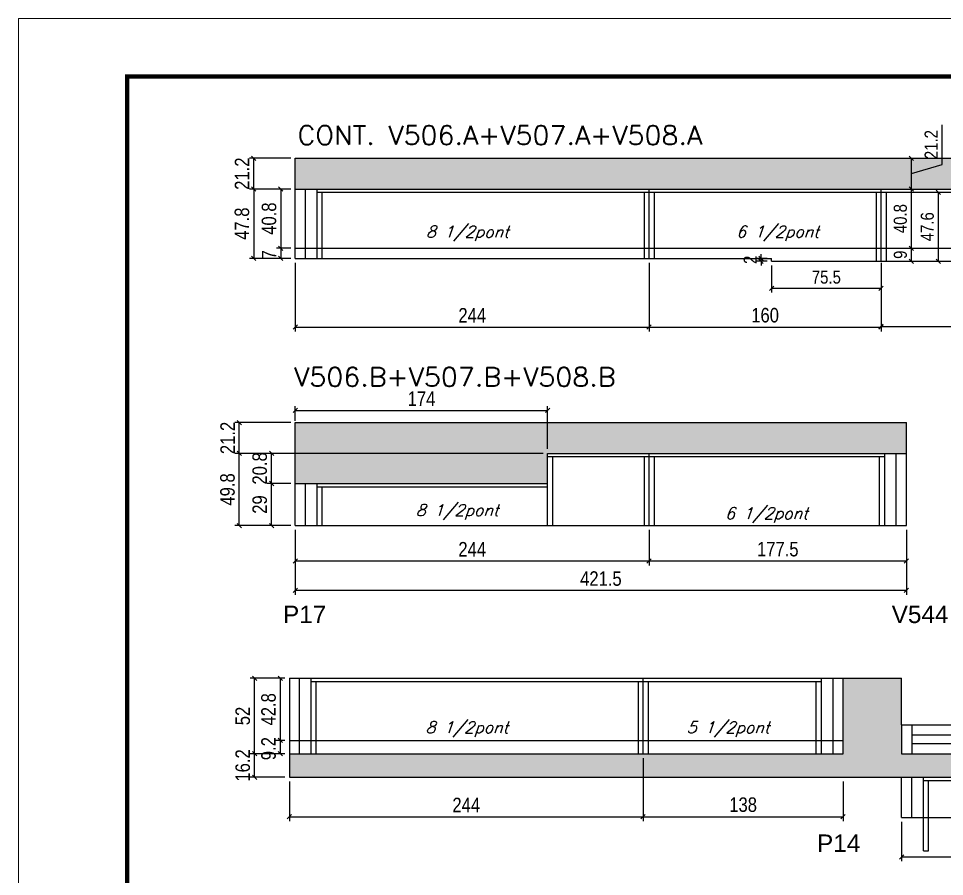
# Model space of a CAD drawing. Extents: x -21493 to -15213, y -12134 to 11887.
# Drawn here: x -18310 to -17671, y 7850 to 8442 of the extents above; entities that cross this region are included whole.
import ezdxf

# ---------------------------------------------------------------- set-up
doc = ezdxf.new("R2010")
doc.units = 0
doc.linetypes.add('DASHED', pattern=[0.75, 0.5, -0.25])
for name, color, linetype in [('5', 5, 'Continuous'), ('COTA', 241, 'Continuous'), ('Painéis', 200, 'Continuous'), ('SARR_2.2x7', 40, 'Continuous'), ('SARR_3.5x7', 81, 'Continuous'), ('texto', 7, 'Continuous')]:
    doc.layers.add(name, color=color, linetype=linetype)
for name, color, linetype, lineweight in [('Folhas', 255, 'Continuous', 9), ('SARRAFO DE PRESSAO', 251, 'DASHED', 9), ('Texto Seção', 7, 'Continuous', 15)]:
    doc.layers.add(name, color=color, linetype=linetype, lineweight=lineweight)
doc.styles.add('COTA TECNICA', font='techl___.ttf', dxfattribs={"height": 10})
doc.styles.add('COTA TECNICA-50', font='techl___.ttf', dxfattribs={"height": 9})
doc.styles.add('REGUA-120', font='ROMANS.shx', dxfattribs={"height": 15})
doc.styles.add('Romans', font='romans.shx')
doc.styles.get("Standard").update_dxf_attribs({"font": 'arial.ttf'})
doc.dimstyles.new('COTA PAINEL-50', dxfattribs={"dimtxt": 9, "dimasz": 3, "dimexe": 3, "dimexo": 3, "dimgap": 3, "dimtad": 1, "dimdec": 1, "dimzin": 12, "dimdsep": 46, "dimtxsty": 'COTA TECNICA-50', "dimblk1": 'OBLIQUE', "dimblk2": 'OBLIQUE', "dimsah": 1, "dimcen": 0.9, "dimclrd": 4, "dimclre": 4, "dimclrt": 240, "dimadec": 1, "dimazin": 3, "dimtfac": 1, "dimtdec": 1, "dimtmove": 0, "dimatfit": 3, "dimfxl": 1, "dimtolj": 1, "dimtzin": 12, "dimarcsym": 0})
doc.dimstyles.new('PAINEL', dxfattribs={"dimtxt": 10, "dimasz": 3, "dimexe": 3, "dimexo": 3, "dimgap": 3, "dimtad": 1, "dimdec": 1, "dimzin": 12, "dimdsep": 46, "dimtxsty": 'COTA TECNICA', "dimblk1": 'OBLIQUE', "dimblk2": 'OBLIQUE', "dimsah": 1, "dimcen": 0.9, "dimclrd": 4, "dimclre": 4, "dimclrt": 240, "dimadec": 1, "dimazin": 3, "dimtfac": 1, "dimtdec": 1, "dimtmove": 0, "dimatfit": 3, "dimfxl": 1, "dimtolj": 1, "dimtzin": 12, "dimarcsym": 0})
pattern_1 = [(50, (-157018.6976, -20104.0678), (5.46554007, -0.47817257), [0.5715, -6.2865]), (355, (-157018.6976, -20104.068), (-1.05730264, 5.73170536), [0.4572, -5.02921753]), (100.4514447, (-157018.242, -20104.1076), (4.40823741, 5.25353256), [0.48570026, -5.34270734]), (46.1842, (-157018.6976, -20102.544), (8.13237123, -1.26126984), [0.85725, -9.42975]), (96.6355576, (-157018.02, -20102.649), (7.122124, 7.42278374), [0.7285507, -8.01406824]), (351.184151, (-157018.698, -20102.544), (7.122124, 7.42278374), [0.685799, -7.54379196]), (21, (-157017.9356, -20102.9248), (4.54843174, -3.06795595), [0.5715, -6.2865]), (326, (-157017.9356, -20102.925), (1.85406085, 5.52563898), [0.4572, -5.0292]), (71.451445, (-157017.5566, -20103.1804), (6.40249258, 2.45768307), [0.48570026, -5.34269813]), (37.5, (-157018.6976, -20104.0678), (0.092658098, 2.536651166), [0, -4.96824, 0, -5.1054, 0, -5.04825]), (7.5, (-157018.6976, -20104.0678), (2.004589875, 3.005417245), [0, -2.91084, 0, -4.85394, 0, -1.92405]), (327.5, (-157020.3969, -20104.0678), (4.067717855, -0.17186232), [0, -1.905, 0, -5.9436, 0, -7.8867]), (317.5, (-157021.159, -20104.0678), (4.44387544, 0.76279473), [0, -2.4765, 0, -3.94716, 0, -5.6007])]

# ---------------------------------------------------------------- blocks, each defined once
blk = doc.blocks.new('_Oblique')
at = {"color": 0, "linetype": 'ByBlock', "lineweight": -2}
blk.add_line((-0.5, -0.5), (0.5, 0.5), dxfattribs=at)
blk = doc.blocks.new('*D1543')
at = {"layer": 'COTA', "color": 4, "lineweight": -2, "ltscale": 25, "transparency": 16777216}
for p, q in [((-18119, 8273.15), (-18119, 8225.81)), ((-17875, 8273.15), (-17875, 8225.81)), ((-18119, 8228.81), (-17875, 8228.81))]:
    blk.add_line(p, q, dxfattribs=at)
at = {"layer": 'Defpoints', "color": 0, "ltscale": 25, "transparency": 16777216}
for p in [(-18119, 8276.15), (-17875, 8276.15), (-17875, 8228.81)]:
    blk.add_point(p, dxfattribs=at)
at = {"layer": 'COTA', "color": 4, "lineweight": -2, "ltscale": 25, "transparency": 16777216, "xscale": 3, "yscale": 3, "zscale": 3, "rotation": 180}
blk.add_blockref('_Oblique', (-18119, 8228.81), dxfattribs=at)
at = {"layer": 'COTA', "color": 4, "lineweight": -2, "ltscale": 25, "transparency": 16777216, "xscale": 3, "yscale": 3, "zscale": 3}
blk.add_blockref('_Oblique', (-17875, 8228.81), dxfattribs=at)
at = {"layer": 'COTA', "color": 240, "ltscale": 25, "transparency": 16777216, "insert": (-17997, 8236.88), "char_height": 10, "attachment_point": 5, "style": 'COTA TECNICA'}
blk.add_mtext('\\A1;244', dxfattribs=at)
blk = doc.blocks.new('*D1547')
at = {"layer": 'COTA', "color": 4, "lineweight": -2, "ltscale": 25, "transparency": 16777216}
for p, q in [((-17875, 8273.15), (-17875, 8225.81)), ((-17715, 8273.15), (-17715, 8225.81)), ((-17875, 8228.81), (-17715, 8228.81))]:
    blk.add_line(p, q, dxfattribs=at)
at = {"layer": 'Defpoints', "color": 0, "ltscale": 25, "transparency": 16777216}
for p in [(-17875, 8276.15), (-17715, 8276.15), (-17715, 8228.81)]:
    blk.add_point(p, dxfattribs=at)
at = {"layer": 'COTA', "color": 4, "lineweight": -2, "ltscale": 25, "transparency": 16777216, "xscale": 3, "yscale": 3, "zscale": 3, "rotation": 180}
blk.add_blockref('_Oblique', (-17875, 8228.81), dxfattribs=at)
at = {"layer": 'COTA', "color": 4, "lineweight": -2, "ltscale": 25, "transparency": 16777216, "xscale": 3, "yscale": 3, "zscale": 3}
blk.add_blockref('_Oblique', (-17715, 8228.81), dxfattribs=at)
at = {"layer": 'COTA', "color": 240, "ltscale": 25, "transparency": 16777216, "insert": (-17795, 8236.91), "char_height": 10, "attachment_point": 5, "style": 'COTA TECNICA'}
blk.add_mtext('\\A1;160', dxfattribs=at)
blk = doc.blocks.new('*D1548')
at = {"layer": 'COTA', "color": 4, "lineweight": -2, "ltscale": 25, "transparency": 16777216}
for p, q in [((-17715, 8271.15), (-17715, 8226.24)), ((-17593, 8271.15), (-17593, 8226.24)), ((-17715, 8229.24), (-17593, 8229.24))]:
    blk.add_line(p, q, dxfattribs=at)
at = {"layer": 'Defpoints', "color": 0, "ltscale": 25, "transparency": 16777216}
for p in [(-17715, 8274.15), (-17593, 8274.15), (-17593, 8229.24)]:
    blk.add_point(p, dxfattribs=at)
at = {"layer": 'COTA', "color": 4, "lineweight": -2, "ltscale": 25, "transparency": 16777216, "xscale": 3, "yscale": 3, "zscale": 3, "rotation": 180}
blk.add_blockref('_Oblique', (-17715, 8229.24), dxfattribs=at)
at = {"layer": 'COTA', "color": 4, "lineweight": -2, "ltscale": 25, "transparency": 16777216, "xscale": 3, "yscale": 3, "zscale": 3}
blk.add_blockref('_Oblique', (-17593, 8229.24), dxfattribs=at)
at = {"layer": 'COTA', "color": 240, "ltscale": 25, "transparency": 16777216, "insert": (-17654, 8237.29), "char_height": 10, "attachment_point": 5, "style": 'COTA TECNICA'}
blk.add_mtext('\\A1;122', dxfattribs=at)
blk = doc.blocks.new('*D1595')
at = {"layer": 'COTA', "color": 4, "lineweight": -2, "ltscale": 25, "transparency": 16777216}
for p, q in [((-18122, 8323.95), (-18150.69, 8323.95)), ((-18147.69, 8323.95), (-18147.69, 8276.15)), ((-18122, 8276.15), (-18150.69, 8276.15))]:
    blk.add_line(p, q, dxfattribs=at)
at = {"layer": 'Defpoints', "color": 0, "ltscale": 25, "transparency": 16777216}
for p in [(-18119, 8323.95), (-18147.69, 8276.15), (-18119, 8276.15)]:
    blk.add_point(p, dxfattribs=at)
at = {"layer": 'COTA', "color": 4, "lineweight": -2, "ltscale": 25, "transparency": 16777216, "xscale": 3, "yscale": 3, "zscale": 3}
for p, rotation in [((-18147.69, 8323.95), 90), ((-18147.69, 8276.15), 270)]:
    blk.add_blockref('_Oblique', p, dxfattribs=dict(at, rotation=rotation))
at = {"layer": 'COTA', "color": 240, "ltscale": 25, "transparency": 16777216, "insert": (-18155.78, 8300.05), "char_height": 10, "attachment_point": 5, "rotation": 90, "style": 'COTA TECNICA'}
blk.add_mtext('\\A1;47.8', dxfattribs=at)
blk = doc.blocks.new('*D1596')
at = {"layer": 'COTA', "color": 4, "lineweight": -2, "ltscale": 25, "transparency": 16777216}
for p, q in [((-18122, 8345.15), (-18150.69, 8345.15)), ((-18147.69, 8323.95), (-18147.69, 8345.15)), ((-18122, 8323.95), (-18150.69, 8323.95))]:
    blk.add_line(p, q, dxfattribs=at)
at = {"layer": 'Defpoints', "color": 0, "ltscale": 25, "transparency": 16777216}
for p in [(-18147.69, 8345.15), (-18119, 8345.15), (-18119, 8323.95)]:
    blk.add_point(p, dxfattribs=at)
at = {"layer": 'COTA', "color": 4, "lineweight": -2, "ltscale": 25, "transparency": 16777216, "xscale": 3, "yscale": 3, "zscale": 3}
for p, rotation in [((-18147.69, 8345.15), 90), ((-18147.69, 8323.95), 270)]:
    blk.add_blockref('_Oblique', p, dxfattribs=dict(at, rotation=rotation))
at = {"layer": 'COTA', "color": 240, "ltscale": 25, "transparency": 16777216, "insert": (-18155.75, 8334.55), "char_height": 10, "attachment_point": 5, "rotation": 90, "style": 'COTA TECNICA'}
blk.add_mtext('\\A1;21.2', dxfattribs=at)
blk = doc.blocks.new('*D1597')
at = {"layer": 'COTA', "color": 4, "lineweight": -2, "ltscale": 25, "transparency": 16777216}
for p, q in [((-18122, 8323.95), (-18132, 8323.95)), ((-18129, 8323.95), (-18129, 8283.15)), ((-18122, 8283.15), (-18132, 8283.15))]:
    blk.add_line(p, q, dxfattribs=at)
at = {"layer": 'Defpoints', "color": 0, "ltscale": 25, "transparency": 16777216}
for p in [(-18119, 8323.95), (-18129, 8283.15), (-18119, 8283.15)]:
    blk.add_point(p, dxfattribs=at)
at = {"layer": 'COTA', "color": 4, "lineweight": -2, "ltscale": 25, "transparency": 16777216, "xscale": 3, "yscale": 3, "zscale": 3}
for p, rotation in [((-18129, 8323.95), 90), ((-18129, 8283.15), 270)]:
    blk.add_blockref('_Oblique', p, dxfattribs=dict(at, rotation=rotation))
at = {"layer": 'COTA', "color": 240, "ltscale": 25, "transparency": 16777216, "insert": (-18137.12, 8303.55), "char_height": 10, "attachment_point": 5, "rotation": 90, "style": 'COTA TECNICA'}
blk.add_mtext('\\A1;40.8', dxfattribs=at)
blk = doc.blocks.new('*D1598')
at = {"layer": 'COTA', "color": 4, "lineweight": -2, "ltscale": 25, "transparency": 16777216}
for p, q in [((-18122, 8283.15), (-18132, 8283.15)), ((-18129, 8283.15), (-18129, 8276.15)), ((-18122, 8276.15), (-18132, 8276.15))]:
    blk.add_line(p, q, dxfattribs=at)
at = {"layer": 'Defpoints', "color": 0, "ltscale": 25, "transparency": 16777216}
for p in [(-18119, 8283.15), (-18129, 8276.15), (-18119, 8276.15)]:
    blk.add_point(p, dxfattribs=at)
at = {"layer": 'COTA', "color": 4, "lineweight": -2, "ltscale": 25, "transparency": 16777216, "xscale": 3, "yscale": 3, "zscale": 3}
for p, rotation in [((-18129, 8283.15), 90), ((-18129, 8276.15), 270)]:
    blk.add_blockref('_Oblique', p, dxfattribs=dict(at, rotation=rotation))
at = {"layer": 'COTA', "color": 240, "ltscale": 25, "transparency": 16777216, "insert": (-18137.07, 8278.65), "char_height": 10, "attachment_point": 5, "rotation": 90, "style": 'COTA TECNICA'}
blk.add_mtext('\\A1;7', dxfattribs=at)
blk = doc.blocks.new('*D1570')
at = {"layer": 'COTA', "color": 4, "lineweight": -2, "ltscale": 25, "transparency": 16777216}
for p, q in [((-18119, 8088.92), (-18119, 8064.5)), ((-17875, 8088.92), (-17875, 8064.5)), ((-18119, 8067.5), (-17875, 8067.5))]:
    blk.add_line(p, q, dxfattribs=at)
at = {"layer": 'Defpoints', "color": 0, "ltscale": 25, "transparency": 16777216}
for p in [(-18119, 8091.92), (-17875, 8091.92), (-17875, 8067.5)]:
    blk.add_point(p, dxfattribs=at)
at = {"layer": 'COTA', "color": 4, "lineweight": -2, "ltscale": 25, "transparency": 16777216, "xscale": 3, "yscale": 3, "zscale": 3, "rotation": 180}
blk.add_blockref('_Oblique', (-18119, 8067.5), dxfattribs=at)
at = {"layer": 'COTA', "color": 4, "lineweight": -2, "ltscale": 25, "transparency": 16777216, "xscale": 3, "yscale": 3, "zscale": 3}
blk.add_blockref('_Oblique', (-17875, 8067.5), dxfattribs=at)
at = {"layer": 'COTA', "color": 240, "ltscale": 25, "transparency": 16777216, "insert": (-17997, 8075.57), "char_height": 10, "attachment_point": 5, "style": 'COTA TECNICA'}
blk.add_mtext('\\A1;244', dxfattribs=at)
blk = doc.blocks.new('*D1571')
at = {"layer": 'COTA', "color": 4, "lineweight": -2, "ltscale": 25, "transparency": 16777216}
for p, q in [((-17875, 8088.92), (-17875, 8064.5)), ((-17697.52, 8088.92), (-17697.52, 8064.5)), ((-17875, 8067.5), (-17697.52, 8067.5))]:
    blk.add_line(p, q, dxfattribs=at)
at = {"layer": 'Defpoints', "color": 0, "ltscale": 25, "transparency": 16777216}
for p in [(-17875, 8091.92), (-17697.52, 8091.92), (-17697.52, 8067.5)]:
    blk.add_point(p, dxfattribs=at)
at = {"layer": 'COTA', "color": 4, "lineweight": -2, "ltscale": 25, "transparency": 16777216, "xscale": 3, "yscale": 3, "zscale": 3, "rotation": 180}
blk.add_blockref('_Oblique', (-17875, 8067.5), dxfattribs=at)
at = {"layer": 'COTA', "color": 4, "lineweight": -2, "ltscale": 25, "transparency": 16777216, "xscale": 3, "yscale": 3, "zscale": 3}
blk.add_blockref('_Oblique', (-17697.52, 8067.5), dxfattribs=at)
at = {"layer": 'COTA', "color": 240, "ltscale": 25, "transparency": 16777216, "insert": (-17786.26, 8075.61), "char_height": 10, "attachment_point": 5, "style": 'COTA TECNICA'}
blk.add_mtext('\\A1;177.5', dxfattribs=at)
blk = doc.blocks.new('*D1572')
at = {"layer": 'COTA', "color": 4, "lineweight": -2, "ltscale": 25, "transparency": 16777216}
for p, q in [((-18119, 8088.92), (-18119, 8044.2)), ((-17697.52, 8088.92), (-17697.52, 8044.2)), ((-17697.52, 8047.2), (-18119, 8047.2))]:
    blk.add_line(p, q, dxfattribs=at)
at = {"layer": 'Defpoints', "color": 0, "ltscale": 25, "transparency": 16777216}
for p in [(-18119, 8091.92), (-17697.52, 8091.92), (-18119, 8047.2)]:
    blk.add_point(p, dxfattribs=at)
at = {"layer": 'COTA', "color": 4, "lineweight": -2, "ltscale": 25, "transparency": 16777216, "xscale": 3, "yscale": 3, "zscale": 3, "rotation": 180}
blk.add_blockref('_Oblique', (-18119, 8047.2), dxfattribs=at)
at = {"layer": 'COTA', "color": 4, "lineweight": -2, "ltscale": 25, "transparency": 16777216, "xscale": 3, "yscale": 3, "zscale": 3}
blk.add_blockref('_Oblique', (-17697.52, 8047.2), dxfattribs=at)
at = {"layer": 'COTA', "color": 240, "ltscale": 25, "transparency": 16777216, "insert": (-17908.26, 8055.31), "char_height": 10, "attachment_point": 5, "style": 'COTA TECNICA'}
blk.add_mtext('\\A1;421.5', dxfattribs=at)
blk = doc.blocks.new('*D1573')
at = {"layer": 'COTA', "color": 4, "lineweight": -2, "ltscale": 25, "transparency": 16777216}
for p, q in [((-18122, 8120.92), (-18138.41, 8120.92)), ((-18135.41, 8091.92), (-18135.41, 8120.92)), ((-18122, 8091.92), (-18138.41, 8091.92))]:
    blk.add_line(p, q, dxfattribs=at)
at = {"layer": 'Defpoints', "color": 0, "ltscale": 25, "transparency": 16777216}
for p in [(-18135.41, 8120.92), (-18119, 8120.92), (-18119, 8091.92)]:
    blk.add_point(p, dxfattribs=at)
at = {"layer": 'COTA', "color": 4, "lineweight": -2, "ltscale": 25, "transparency": 16777216, "xscale": 3, "yscale": 3, "zscale": 3}
for p, rotation in [((-18135.41, 8120.92), 90), ((-18135.41, 8091.92), 270)]:
    blk.add_blockref('_Oblique', p, dxfattribs=dict(at, rotation=rotation))
at = {"layer": 'COTA', "color": 240, "ltscale": 25, "transparency": 16777216, "insert": (-18143.5, 8106.42), "char_height": 10, "attachment_point": 5, "rotation": 90, "style": 'COTA TECNICA'}
blk.add_mtext('\\A1;29', dxfattribs=at)
blk = doc.blocks.new('*D1272')
at = {"layer": 'COTA', "color": 4, "lineweight": -2, "ltscale": 25, "transparency": 16777216}
for p, q in [((-17948, 8141.72), (-18138.41, 8141.72)), ((-18135.41, 8120.92), (-18135.41, 8141.72)), ((-18122, 8120.92), (-18138.41, 8120.92))]:
    blk.add_line(p, q, dxfattribs=at)
at = {"layer": 'Defpoints', "color": 0, "ltscale": 25, "transparency": 16777216}
for p in [(-18135.41, 8141.72), (-17945, 8141.72), (-18119, 8120.92)]:
    blk.add_point(p, dxfattribs=at)
at = {"layer": 'COTA', "color": 4, "lineweight": -2, "ltscale": 25, "transparency": 16777216, "xscale": 3, "yscale": 3, "zscale": 3}
for p, rotation in [((-18135.41, 8141.72), 90), ((-18135.41, 8120.92), 270)]:
    blk.add_blockref('_Oblique', p, dxfattribs=dict(at, rotation=rotation))
at = {"layer": 'COTA', "color": 240, "ltscale": 25, "transparency": 16777216, "insert": (-18143.54, 8131.32), "char_height": 10, "attachment_point": 5, "rotation": 90, "style": 'COTA TECNICA'}
blk.add_mtext('\\A1;20.8', dxfattribs=at)
blk = doc.blocks.new('*D1574')
at = {"layer": 'COTA', "color": 4, "lineweight": -2, "ltscale": 25, "transparency": 16777216}
for p, q in [((-18119, 8164.24), (-18119, 8174.31)), ((-18119, 8171.31), (-17945, 8171.31)), ((-17945, 8144.72), (-17945, 8174.31))]:
    blk.add_line(p, q, dxfattribs=at)
at = {"layer": 'Defpoints', "color": 0, "ltscale": 25, "transparency": 16777216}
for p in [(-17945, 8171.31), (-18119, 8161.24), (-17945, 8141.72)]:
    blk.add_point(p, dxfattribs=at)
at = {"layer": 'COTA', "color": 4, "lineweight": -2, "ltscale": 25, "transparency": 16777216, "xscale": 3, "yscale": 3, "zscale": 3, "rotation": 180}
blk.add_blockref('_Oblique', (-18119, 8171.31), dxfattribs=at)
at = {"layer": 'COTA', "color": 4, "lineweight": -2, "ltscale": 25, "transparency": 16777216, "xscale": 3, "yscale": 3, "zscale": 3}
blk.add_blockref('_Oblique', (-17945, 8171.31), dxfattribs=at)
at = {"layer": 'COTA', "color": 240, "ltscale": 25, "transparency": 16777216, "insert": (-18032, 8179.38), "char_height": 10, "attachment_point": 5, "style": 'COTA TECNICA'}
blk.add_mtext('\\A1;174', dxfattribs=at)
blk = doc.blocks.new('*D1575')
at = {"layer": 'COTA', "color": 4, "lineweight": -2, "ltscale": 25, "transparency": 16777216}
for p, q in [((-17948, 8141.72), (-18160.65, 8141.72)), ((-18157.65, 8091.92), (-18157.65, 8141.72)), ((-18122, 8091.92), (-18160.65, 8091.92))]:
    blk.add_line(p, q, dxfattribs=at)
at = {"layer": 'Defpoints', "color": 0, "ltscale": 25, "transparency": 16777216}
for p in [(-18157.65, 8141.72), (-17945, 8141.72), (-18119, 8091.92)]:
    blk.add_point(p, dxfattribs=at)
at = {"layer": 'COTA', "color": 4, "lineweight": -2, "ltscale": 25, "transparency": 16777216, "xscale": 3, "yscale": 3, "zscale": 3}
for p, rotation in [((-18157.65, 8141.72), 90), ((-18157.65, 8091.92), 270)]:
    blk.add_blockref('_Oblique', p, dxfattribs=dict(at, rotation=rotation))
at = {"layer": 'COTA', "color": 240, "ltscale": 25, "transparency": 16777216, "insert": (-18165.75, 8116.82), "char_height": 10, "attachment_point": 5, "rotation": 90, "style": 'COTA TECNICA'}
blk.add_mtext('\\A1;49.8', dxfattribs=at)
blk = doc.blocks.new('*D1576')
at = {"layer": 'COTA', "color": 4, "lineweight": -2, "ltscale": 25, "transparency": 16777216}
for p, q in [((-18122, 8162.92), (-18160.65, 8162.92)), ((-18157.65, 8141.72), (-18157.65, 8162.92)), ((-17948, 8141.72), (-18160.65, 8141.72))]:
    blk.add_line(p, q, dxfattribs=at)
at = {"layer": 'Defpoints', "color": 0, "ltscale": 25, "transparency": 16777216}
for p in [(-18157.65, 8162.92), (-18119, 8162.92), (-17945, 8141.72)]:
    blk.add_point(p, dxfattribs=at)
at = {"layer": 'COTA', "color": 4, "lineweight": -2, "ltscale": 25, "transparency": 16777216, "xscale": 3, "yscale": 3, "zscale": 3}
for p, rotation in [((-18157.65, 8162.92), 90), ((-18157.65, 8141.72), 270)]:
    blk.add_blockref('_Oblique', p, dxfattribs=dict(at, rotation=rotation))
at = {"layer": 'COTA', "color": 240, "ltscale": 25, "transparency": 16777216, "insert": (-18165.7, 8152.32), "char_height": 10, "attachment_point": 5, "rotation": 90, "style": 'COTA TECNICA'}
blk.add_mtext('\\A1;21.2', dxfattribs=at)
blk = doc.blocks.new('*D1578')
at = {"layer": 'COTA', "color": 4, "lineweight": -2, "ltscale": 25, "transparency": 16777216}
for p, q in [((-17879.13, 7931.62), (-17879.13, 7888.2)), ((-18123.13, 7915.42), (-18123.13, 7888.2)), ((-18123.13, 7891.2), (-17879.13, 7891.2))]:
    blk.add_line(p, q, dxfattribs=at)
at = {"layer": 'Defpoints', "color": 0, "ltscale": 25, "transparency": 16777216}
for p in [(-17879.13, 7934.62), (-18123.13, 7918.42), (-17879.13, 7891.2)]:
    blk.add_point(p, dxfattribs=at)
at = {"layer": 'COTA', "color": 4, "lineweight": -2, "ltscale": 25, "transparency": 16777216, "xscale": 3, "yscale": 3, "zscale": 3, "rotation": 180}
blk.add_blockref('_Oblique', (-18123.13, 7891.2), dxfattribs=at)
at = {"layer": 'COTA', "color": 4, "lineweight": -2, "ltscale": 25, "transparency": 16777216, "xscale": 3, "yscale": 3, "zscale": 3}
blk.add_blockref('_Oblique', (-17879.13, 7891.2), dxfattribs=at)
at = {"layer": 'COTA', "color": 240, "ltscale": 25, "transparency": 16777216, "insert": (-18001.13, 7899.27), "char_height": 10, "attachment_point": 5, "style": 'COTA TECNICA'}
blk.add_mtext('\\A1;244', dxfattribs=at)
blk = doc.blocks.new('*D1579')
at = {"layer": 'COTA', "color": 4, "lineweight": -2, "ltscale": 25, "transparency": 16777216}
for p, q in [((-17879.13, 7931.62), (-17879.13, 7888.2)), ((-17741.17, 7915.42), (-17741.17, 7888.2)), ((-17879.13, 7891.2), (-17741.17, 7891.2))]:
    blk.add_line(p, q, dxfattribs=at)
at = {"layer": 'Defpoints', "color": 0, "ltscale": 25, "transparency": 16777216}
for p in [(-17879.13, 7934.62), (-17741.17, 7918.42), (-17741.17, 7891.2)]:
    blk.add_point(p, dxfattribs=at)
at = {"layer": 'COTA', "color": 4, "lineweight": -2, "ltscale": 25, "transparency": 16777216, "xscale": 3, "yscale": 3, "zscale": 3, "rotation": 180}
blk.add_blockref('_Oblique', (-17879.13, 7891.2), dxfattribs=at)
at = {"layer": 'COTA', "color": 4, "lineweight": -2, "ltscale": 25, "transparency": 16777216, "xscale": 3, "yscale": 3, "zscale": 3}
blk.add_blockref('_Oblique', (-17741.17, 7891.2), dxfattribs=at)
at = {"layer": 'COTA', "color": 240, "ltscale": 25, "transparency": 16777216, "insert": (-17810.15, 7899.44), "char_height": 10, "attachment_point": 5, "style": 'COTA TECNICA'}
blk.add_mtext('\\A1;138', dxfattribs=at)
blk = doc.blocks.new('*D1581')
at = {"layer": 'COTA', "color": 4, "lineweight": -2, "ltscale": 25, "transparency": 16777216}
for p, q in [((-18126.13, 7986.62), (-18150.12, 7986.62)), ((-18147.12, 7934.62), (-18147.12, 7986.62)), ((-18126.13, 7934.62), (-18150.12, 7934.62))]:
    blk.add_line(p, q, dxfattribs=at)
at = {"layer": 'Defpoints', "color": 0, "ltscale": 25, "transparency": 16777216}
for p in [(-18147.12, 7986.62), (-18123.13, 7986.62), (-18123.13, 7934.62)]:
    blk.add_point(p, dxfattribs=at)
at = {"layer": 'COTA', "color": 4, "lineweight": -2, "ltscale": 25, "transparency": 16777216, "xscale": 3, "yscale": 3, "zscale": 3}
for p, rotation in [((-18147.12, 7986.62), 90), ((-18147.12, 7934.62), 270)]:
    blk.add_blockref('_Oblique', p, dxfattribs=dict(at, rotation=rotation))
at = {"layer": 'COTA', "color": 240, "ltscale": 25, "transparency": 16777216, "insert": (-18155.23, 7960.62), "char_height": 10, "attachment_point": 5, "rotation": 90, "style": 'COTA TECNICA'}
blk.add_mtext('\\A1;52', dxfattribs=at)
blk = doc.blocks.new('*D1582')
at = {"layer": 'COTA', "color": 4, "lineweight": -2, "ltscale": 25, "transparency": 16777216}
for p, q in [((-18126.13, 7986.62), (-18132.35, 7986.62)), ((-18129.35, 7986.62), (-18129.35, 7943.82)), ((-18126.13, 7943.82), (-18132.35, 7943.82))]:
    blk.add_line(p, q, dxfattribs=at)
at = {"layer": 'Defpoints', "color": 0, "ltscale": 25, "transparency": 16777216}
for p in [(-18123.13, 7986.62), (-18129.35, 7943.82), (-18123.13, 7943.82)]:
    blk.add_point(p, dxfattribs=at)
at = {"layer": 'COTA', "color": 4, "lineweight": -2, "ltscale": 25, "transparency": 16777216, "xscale": 3, "yscale": 3, "zscale": 3}
for p, rotation in [((-18129.35, 7986.62), 90), ((-18129.35, 7943.82), 270)]:
    blk.add_blockref('_Oblique', p, dxfattribs=dict(at, rotation=rotation))
at = {"layer": 'COTA', "color": 240, "ltscale": 25, "transparency": 16777216, "insert": (-18137.45, 7965.22), "char_height": 10, "attachment_point": 5, "rotation": 90, "style": 'COTA TECNICA'}
blk.add_mtext('\\A1;42.8', dxfattribs=at)
blk = doc.blocks.new('*D1583')
at = {"layer": 'COTA', "color": 4, "lineweight": -2, "ltscale": 25, "transparency": 16777216}
for p, q in [((-18126.13, 7943.82), (-18132.35, 7943.82)), ((-18129.35, 7943.82), (-18129.35, 7934.62)), ((-18126.13, 7934.62), (-18132.35, 7934.62))]:
    blk.add_line(p, q, dxfattribs=at)
at = {"layer": 'Defpoints', "color": 0, "ltscale": 25, "transparency": 16777216}
for p in [(-18123.13, 7943.82), (-18129.35, 7934.62), (-18123.13, 7934.62)]:
    blk.add_point(p, dxfattribs=at)
at = {"layer": 'COTA', "color": 4, "lineweight": -2, "ltscale": 25, "transparency": 16777216, "xscale": 3, "yscale": 3, "zscale": 3}
for p, rotation in [((-18129.35, 7943.82), 90), ((-18129.35, 7934.62), 270)]:
    blk.add_blockref('_Oblique', p, dxfattribs=dict(at, rotation=rotation))
at = {"layer": 'COTA', "color": 240, "ltscale": 25, "transparency": 16777216, "insert": (-18137.44, 7938.12), "char_height": 10, "attachment_point": 5, "rotation": 90, "style": 'COTA TECNICA'}
blk.add_mtext('\\A1;9.2', dxfattribs=at)
blk = doc.blocks.new('*D1584')
at = {"layer": 'COTA', "color": 4, "lineweight": -2, "ltscale": 25, "transparency": 16777216}
for p, q in [((-18126.13, 7934.62), (-18150.12, 7934.62)), ((-18147.12, 7918.42), (-18147.12, 7934.62)), ((-18126.13, 7918.42), (-18150.12, 7918.42))]:
    blk.add_line(p, q, dxfattribs=at)
at = {"layer": 'Defpoints', "color": 0, "ltscale": 25, "transparency": 16777216}
for p in [(-18147.12, 7934.62), (-18123.13, 7934.62), (-18123.13, 7918.42)]:
    blk.add_point(p, dxfattribs=at)
at = {"layer": 'COTA', "color": 4, "lineweight": -2, "ltscale": 25, "transparency": 16777216, "xscale": 3, "yscale": 3, "zscale": 3}
for p, rotation in [((-18147.12, 7934.62), 90), ((-18147.12, 7918.42), 270)]:
    blk.add_blockref('_Oblique', p, dxfattribs=dict(at, rotation=rotation))
at = {"layer": 'COTA', "color": 240, "ltscale": 25, "transparency": 16777216, "insert": (-18155.23, 7926.52), "char_height": 10, "attachment_point": 5, "rotation": 90, "style": 'COTA TECNICA'}
blk.add_mtext('\\A1;16.2', dxfattribs=at)
blk = doc.blocks.new('*D1591')
at = {"layer": 'COTA', "color": 4, "lineweight": -2, "ltscale": 25, "transparency": 16777216}
for p, q in [((-17700.87, 7887.62), (-17700.87, 7860.48)), ((-17456.87, 7887.62), (-17456.87, 7860.48)), ((-17700.87, 7863.48), (-17456.87, 7863.48))]:
    blk.add_line(p, q, dxfattribs=at)
at = {"layer": 'Defpoints', "color": 0, "ltscale": 25, "transparency": 16777216}
for p in [(-17700.87, 7890.62), (-17456.87, 7890.62), (-17456.87, 7863.48)]:
    blk.add_point(p, dxfattribs=at)
at = {"layer": 'COTA', "color": 4, "lineweight": -2, "ltscale": 25, "transparency": 16777216, "xscale": 3, "yscale": 3, "zscale": 3, "rotation": 180}
blk.add_blockref('_Oblique', (-17700.87, 7863.48), dxfattribs=at)
at = {"layer": 'COTA', "color": 4, "lineweight": -2, "ltscale": 25, "transparency": 16777216, "xscale": 3, "yscale": 3, "zscale": 3}
blk.add_blockref('_Oblique', (-17456.87, 7863.48), dxfattribs=at)
at = {"layer": 'COTA', "color": 240, "ltscale": 25, "transparency": 16777216, "insert": (-17578.87, 7871.55), "char_height": 10, "attachment_point": 5, "style": 'COTA TECNICA'}
blk.add_mtext('\\A1;244', dxfattribs=at)
blk = doc.blocks.new('9999999999')
at = {"layer": 'Folhas'}
blk.add_lwpolyline([(98138.98, 34190.21), (99623.98, 34190.21), (99623.98, 35240.21), (98138.98, 35240.21)], close=True, dxfattribs=at)
at = {"layer": 'Folhas', "color": 30, "const_width": 3}
blk.add_lwpolyline([(98213.98, 34230.21), (99583.98, 34230.21), (99583.98, 35200.21), (98213.98, 35200.21)], close=True, dxfattribs=at)
blk = doc.blocks.new('*D1875')
at = {"layer": 'COTA', "color": 4, "lineweight": -2, "transparency": 16777216}
for p, q in [((-17712, 8283.15), (-17691.09, 8283.15)), ((-17694.09, 8274.15), (-17694.09, 8283.15)), ((-17712, 8274.15), (-17691.09, 8274.15))]:
    blk.add_line(p, q, dxfattribs=at)
at = {"layer": 'Defpoints', "color": 0, "transparency": 16777216}
for p in [(-17715, 8283.15), (-17694.09, 8283.15), (-17715, 8274.15)]:
    blk.add_point(p, dxfattribs=at)
at = {"layer": 'COTA', "color": 4, "lineweight": -2, "transparency": 16777216, "xscale": 3, "yscale": 3, "zscale": 3}
for p, rotation in [((-17694.09, 8283.15), 90), ((-17694.09, 8274.15), 270)]:
    blk.add_blockref('_Oblique', p, dxfattribs=dict(at, rotation=rotation))
at = {"layer": 'COTA', "color": 240, "transparency": 16777216, "insert": (-17701.67, 8278.65), "char_height": 9, "attachment_point": 5, "rotation": 90, "style": 'COTA TECNICA-50'}
blk.add_mtext('\\A1;9', dxfattribs=at)
blk = doc.blocks.new('*D1876')
at = {"layer": 'COTA', "color": 4, "lineweight": -2, "transparency": 16777216}
for p, q in [((-17712, 8323.95), (-17691.09, 8323.95)), ((-17694.09, 8283.15), (-17694.09, 8323.95)), ((-17712, 8283.15), (-17691.09, 8283.15))]:
    blk.add_line(p, q, dxfattribs=at)
at = {"layer": 'Defpoints', "color": 0, "transparency": 16777216}
for p in [(-17715, 8323.95), (-17694.09, 8323.95), (-17715, 8283.15)]:
    blk.add_point(p, dxfattribs=at)
at = {"layer": 'COTA', "color": 4, "lineweight": -2, "transparency": 16777216, "xscale": 3, "yscale": 3, "zscale": 3}
for p, rotation in [((-17694.09, 8323.95), 90), ((-17694.09, 8283.15), 270)]:
    blk.add_blockref('_Oblique', p, dxfattribs=dict(at, rotation=rotation))
at = {"layer": 'COTA', "color": 240, "transparency": 16777216, "insert": (-17701.7, 8303.55), "char_height": 9, "attachment_point": 5, "rotation": 90, "style": 'COTA TECNICA-50'}
blk.add_mtext('\\A1;40.8', dxfattribs=at)
blk = doc.blocks.new('*D1877')
at = {"layer": 'COTA', "color": 4, "lineweight": -2, "transparency": 16777216}
for p, q in [((-17672.93, 8340.9), (-17672.93, 8368.26)), ((-17712, 8345.15), (-17691.09, 8345.15)), ((-17694.09, 8323.95), (-17694.09, 8345.15)), ((-17694.09, 8334.55), (-17672.93, 8340.9)), ((-17712, 8323.95), (-17691.09, 8323.95))]:
    blk.add_line(p, q, dxfattribs=at)
at = {"layer": 'Defpoints', "color": 0, "transparency": 16777216}
for p in [(-17715, 8345.15), (-17694.09, 8345.15), (-17715, 8323.95)]:
    blk.add_point(p, dxfattribs=at)
at = {"layer": 'COTA', "color": 4, "lineweight": -2, "transparency": 16777216, "xscale": 3, "yscale": 3, "zscale": 3}
for p, rotation in [((-17694.09, 8345.15), 90), ((-17694.09, 8323.95), 270)]:
    blk.add_blockref('_Oblique', p, dxfattribs=dict(at, rotation=rotation))
at = {"layer": 'COTA', "color": 240, "transparency": 16777216, "insert": (-17680.49, 8354.58), "char_height": 9, "attachment_point": 5, "rotation": 90, "style": 'COTA TECNICA-50'}
blk.add_mtext('\\A1;21.2', dxfattribs=at)
blk = doc.blocks.new('*D1878')
at = {"layer": 'COTA', "color": 4, "lineweight": -2, "transparency": 16777216}
for p, q in [((-17712, 8321.75), (-17672.52, 8321.75)), ((-17675.52, 8274.15), (-17675.52, 8321.75)), ((-17712, 8274.15), (-17672.52, 8274.15))]:
    blk.add_line(p, q, dxfattribs=at)
at = {"layer": 'Defpoints', "color": 0, "transparency": 16777216}
for p in [(-17715, 8321.75), (-17675.52, 8321.75), (-17715, 8274.15)]:
    blk.add_point(p, dxfattribs=at)
at = {"layer": 'COTA', "color": 4, "lineweight": -2, "transparency": 16777216, "xscale": 3, "yscale": 3, "zscale": 3}
for p, rotation in [((-17675.52, 8321.75), 90), ((-17675.52, 8274.15), 270)]:
    blk.add_blockref('_Oblique', p, dxfattribs=dict(at, rotation=rotation))
at = {"layer": 'COTA', "color": 240, "transparency": 16777216, "insert": (-17683.11, 8297.95), "char_height": 9, "attachment_point": 5, "rotation": 90, "style": 'COTA TECNICA-50'}
blk.add_mtext('\\A1;47.6', dxfattribs=at)
blk = doc.blocks.new('*D1879')
at = {"layer": 'COTA', "color": 4, "lineweight": -2, "transparency": 16777216}
for p, q in [((-17790.5, 8271.15), (-17790.5, 8252.57)), ((-17715, 8271.15), (-17715, 8252.57)), ((-17790.5, 8255.57), (-17715, 8255.57))]:
    blk.add_line(p, q, dxfattribs=at)
at = {"layer": 'Defpoints', "color": 0, "transparency": 16777216}
for p in [(-17790.5, 8274.15), (-17715, 8274.15), (-17715, 8255.57)]:
    blk.add_point(p, dxfattribs=at)
at = {"layer": 'COTA', "color": 4, "lineweight": -2, "transparency": 16777216, "xscale": 3, "yscale": 3, "zscale": 3, "rotation": 180}
blk.add_blockref('_Oblique', (-17790.5, 8255.57), dxfattribs=at)
at = {"layer": 'COTA', "color": 4, "lineweight": -2, "transparency": 16777216, "xscale": 3, "yscale": 3, "zscale": 3}
blk.add_blockref('_Oblique', (-17715, 8255.57), dxfattribs=at)
at = {"layer": 'COTA', "color": 240, "transparency": 16777216, "insert": (-17752.75, 8263.17), "char_height": 9, "attachment_point": 5, "style": 'COTA TECNICA-50'}
blk.add_mtext('\\A1;75.5', dxfattribs=at)
blk = doc.blocks.new('*D1880')
at = {"layer": 'COTA', "color": 4, "lineweight": -2, "transparency": 16777216}
for p, q in [((-17797.78, 8276.15), (-17797.78, 8279.15)), ((-17793.5, 8276.15), (-17800.78, 8276.15)), ((-17793.5, 8274.15), (-17800.78, 8274.15)), ((-17797.78, 8274.15), (-17797.78, 8276.15)), ((-17797.78, 8274.15), (-17797.78, 8271.15))]:
    blk.add_line(p, q, dxfattribs=at)
at = {"layer": 'Defpoints', "color": 0, "transparency": 16777216}
for p in [(-17797.78, 8276.15), (-17790.5, 8276.15), (-17790.5, 8274.15)]:
    blk.add_point(p, dxfattribs=at)
at = {"layer": 'COTA', "color": 4, "lineweight": -2, "transparency": 16777216, "xscale": 3, "yscale": 3, "zscale": 3}
for p, rotation in [((-17797.78, 8276.15), 270), ((-17797.78, 8274.15), 90)]:
    blk.add_blockref('_Oblique', p, dxfattribs=dict(at, rotation=rotation))
at = {"layer": 'COTA', "color": 240, "transparency": 16777216, "insert": (-17805.28, 8275.15), "char_height": 9, "attachment_point": 5, "rotation": 90, "style": 'COTA TECNICA-50'}
blk.add_mtext('\\A1;2', dxfattribs=at)

msp = doc.modelspace()

# ---------------------------------------------------------------- hatches: boundary and pattern name
at = {"layer": 'COTA', "linetype": 'ByBlock'}
h = msp.add_hatch(dxfattribs=at)
h.set_pattern_fill('AR-CONC', color=256, scale=0.03)
h.set_pattern_definition(pattern_1)
h.paths.add_polyline_path([(-17543.02, 8323.95), (-17543.02, 8303.15), (-17409.02, 8303.15), (-17409.02, 8345.15), (-18119, 8345.15), (-18119, 8323.95)])
h = msp.add_hatch(dxfattribs=at)
h.set_pattern_fill('AR-CONC', color=256, scale=0.03)
h.set_pattern_definition([(50, (-157018.6976, -20301.392), (5.46554007, -0.47817257), [0.5715, -6.2865]), (355, (-157018.6976, -20301.392), (-1.05730264, 5.73170536), [0.4572, -5.02921753]), (100.4514447, (-157018.242, -20301.4316), (4.40823741, 5.25353256), [0.48570026, -5.34270734]), (46.1842, (-157018.6976, -20299.868), (8.13237123, -1.26126984), [0.85725, -9.42975]), (96.6355576, (-157018.02, -20299.973), (7.122124, 7.42278374), [0.7285507, -8.01406824]), (351.184151, (-157018.698, -20299.868), (7.122124, 7.42278374), [0.685799, -7.54379196]), (21, (-157017.9356, -20300.249), (4.54843174, -3.06795595), [0.5715, -6.2865]), (326, (-157017.9356, -20300.249), (1.85406085, 5.52563898), [0.4572, -5.0292]), (71.451445, (-157017.5566, -20300.5045), (6.40249258, 2.45768307), [0.48570026, -5.34269813]), (37.5, (-157018.6976, -20301.3918), (0.092658098, 2.536651166), [0, -4.96824, 0, -5.1054, 0, -5.04825]), (7.5, (-157018.6976, -20301.3918), (2.004589875, 3.005417245), [0, -2.91084, 0, -4.85394, 0, -1.92405]), (327.5, (-157020.3969, -20301.3918), (4.067717855, -0.17186232), [0, -1.905, 0, -5.9436, 0, -7.8867]), (317.5, (-157021.159, -20301.3918), (4.44387544, 0.76279473), [0, -2.4765, 0, -3.94716, 0, -5.6007])])
h.paths.add_polyline_path([(-18119, 8162.92), (-18119, 8120.92), (-17945, 8120.92), (-17945, 8141.72), (-17697.52, 8141.72), (-17697.52, 8162.92)])
h = msp.add_hatch(dxfattribs=at)
h.set_pattern_fill('AR-CONC', color=256, scale=0.03)
h.set_pattern_definition(pattern_1)
h.paths.add_polyline_path([(-17700.87, 7986.62), (-17741.17, 7986.62), (-17741.17, 7934.62), (-18123.13, 7934.62), (-18123.13, 7918.42), (-17700.87, 7918.42), (-17318.37, 7918.42), (-17318.37, 7890.62), (-17288.37, 7890.62), (-17288.37, 7918.42), (-17216.87, 7918.42), (-17216.87, 7934.62), (-17700.87, 7934.62), (-17700.87, 7954.62)])

# ---------------------------------------------------------------- linework, layer by layer
for p, q in [((-18119, 8345.15), (-17409.02, 8345.15)), ((-18119, 8323.95), (-18119, 8345.15)), ((-18119, 8162.92), (-17697.52, 8162.92)), ((-18119, 8120.92), (-18119, 8162.92)), ((-17697.52, 8141.72), (-17697.52, 8162.92)), ((-17741.17, 7986.62), (-17700.87, 7986.62)), ((-17700.87, 7954.62), (-17700.87, 7986.62)), ((-18123.13, 7934.62), (-18123.13, 7918.42)), ((-18123.13, 7918.42), (-17700.87, 7918.42))]:
    msp.add_line(p, q, dxfattribs=at)
at = {"layer": 'Painéis'}
for p, q in [((-18119, 8323.95), (-17543.02, 8323.95)), ((-18119, 8283.15), (-17593, 8283.15)), ((-18119, 8276.15), (-17790.5, 8276.15)), ((-17945, 8141.72), (-17697.52, 8141.72)), ((-18119, 8091.92), (-17697.52, 8091.92)), ((-18123.13, 7986.62), (-17741.17, 7986.62)), ((-18123.13, 7943.82), (-17741.17, 7943.82)), ((-18123.13, 7934.62), (-17741.17, 7934.62))]:
    msp.add_line(p, q, dxfattribs=at)
at = {"layer": 'Painéis', "ltscale": 25}
for p, q in [((-18119, 8276.15), (-18119, 8323.95)), ((-17875, 8276.15), (-17875, 8323.95)), ((-17715, 8274.15), (-17715, 8323.95)), ((-17790.5, 8274.15), (-17790.5, 8276.15)), ((-17790.5, 8274.15), (-17409.02, 8274.15)), ((-17945, 8120.92), (-17945, 8141.72)), ((-17875, 8091.92), (-17875, 8141.72)), ((-17697.52, 8091.92), (-17697.52, 8141.72)), ((-18119, 8120.92), (-17945, 8120.92)), ((-18119, 8091.92), (-18119, 8120.92)), ((-18123.13, 7986.62), (-18123.13, 7934.62)), ((-17879.13, 7934.62), (-17879.13, 7986.62)), ((-17741.17, 7934.62), (-17741.17, 7986.62)), ((-17700.87, 7954.62), (-17216.87, 7954.62)), ((-17700.87, 7954.62), (-17700.87, 7934.62)), ((-17700.87, 7934.62), (-17216.87, 7934.62)), ((-17700.87, 7918.42), (-17318.37, 7918.42)), ((-17700.87, 7890.62), (-17700.87, 7918.42)), ((-17700.87, 7890.62), (-17318.37, 7890.62))]:
    msp.add_line(p, q, dxfattribs=at)
at = {"layer": 'SARR_2.2x7', "linetype": 'Continuous'}
for p, q in [((-18112, 8276.15), (-18112, 8323.95)), ((-18104, 8321.75), (-17875, 8321.75)), ((-17875, 8321.75), (-17715, 8321.75)), ((-17715, 8321.75), (-17608, 8321.75)), ((-17945, 8139.52), (-17875, 8139.52)), ((-17875, 8139.52), (-17712.52, 8139.52)), ((-17704.52, 8091.92), (-17704.52, 8141.72)), ((-18112, 8091.92), (-18112, 8120.92)), ((-18104, 8118.72), (-17945, 8118.72)), ((-18116.13, 7934.62), (-18116.13, 7986.62)), ((-18108.13, 7984.42), (-17879.13, 7984.42)), ((-17879.13, 7984.42), (-17756.17, 7984.42)), ((-17748.17, 7934.62), (-17748.17, 7986.62)), ((-17693.87, 7954.62), (-17693.87, 7934.62)), ((-17693.87, 7947.62), (-17456.87, 7947.62)), ((-17693.87, 7941.62), (-17456.87, 7941.62)), ((-17693.87, 7890.62), (-17693.87, 7918.42)), ((-17685.87, 7916.22), (-17456.87, 7916.22))]:
    msp.add_line(p, q, dxfattribs=at)
at = {"layer": 'SARR_3.5x7'}
for p, q in [((-18104, 8276.15), (-18104, 8323.95)), ((-18100.5, 8276.15), (-18100.5, 8321.75)), ((-17878.5, 8321.75), (-17878.5, 8276.15)), ((-17871.47, 8321.75), (-17871.47, 8276.15)), ((-17718.5, 8321.75), (-17718.5, 8274.15)), ((-17711.47, 8321.75), (-17711.47, 8274.15)), ((-17945, 8091.92), (-17945, 8139.52)), ((-17941.5, 8091.92), (-17941.5, 8139.52)), ((-17878.5, 8139.52), (-17878.5, 8091.92)), ((-17871.47, 8139.52), (-17871.47, 8091.92)), ((-17716.02, 8091.92), (-17716.02, 8139.52)), ((-17712.52, 8091.92), (-17712.52, 8141.72)), ((-18104, 8091.92), (-18104, 8120.92)), ((-18100.5, 8091.92), (-18100.5, 8118.72)), ((-18108.13, 7934.62), (-18108.13, 7986.62)), ((-18104.63, 7934.62), (-18104.63, 7984.42)), ((-17882.63, 7984.42), (-17882.63, 7934.62)), ((-17875.61, 7984.42), (-17875.61, 7934.62)), ((-17759.67, 7934.62), (-17759.67, 7984.42)), ((-17756.17, 7934.62), (-17756.17, 7986.62)), ((-17685.87, 7867.62), (-17685.87, 7918.42)), ((-17682.37, 7867.62), (-17682.37, 7916.22)), ((-17685.87, 7867.62), (-17682.37, 7867.62))]:
    msp.add_line(p, q, dxfattribs=at)

# ---------------------------------------------------------------- block references
at = {"layer": 'SARRAFO DE PRESSAO', "color": 6, "linetype": 'ByBlock'}
msp.add_blockref('9999999999', (-116448.89, -26798.7), dxfattribs=at)

# ---------------------------------------------------------------- texts
at = {"layer": '5', "linetype": 'Continuous'}
for s, p in [('P17', (-18127.49, 8024.7)), ('V544', (-17707.68, 8024.7)), ('P14', (-17759.2, 7866.92))]:
    msp.add_text(s, height=12, rotation=0.00004, dxfattribs=at).set_placement(p)
at = {"layer": 'texto', "color": 2, "char_height": 8, "attachment_point": 5, "style": 'Romans'}
for s, insert in [('{\\Q19;\\C256;8 1/2pont}', (-18000.33, 8293.25)), ('{\\Q19;\\C256;6 1/2pont}', (-17786.43, 8293.25)), ('{\\Q19;\\C256;8 1/2pont}', (-18007.39, 8101.2)), ('{\\Q19;\\C256;6 1/2pont}', (-17794.12, 8099.1)), ('{\\Q19;\\C256;8 1/2pont}', (-18000.69, 7951.45)), ('{\\Q19;\\C256;5 1/2pont}', (-17820.52, 7951.45))]:
    msp.add_mtext(s, dxfattribs=dict(at, insert=insert))
at = {"layer": 'Texto Seção', "style": 'REGUA-120', "width": 1.05}
for s, p in [('CONT. V506.A+V507.A+V508.A', (-18117.44, 8354.57)), ('V506.B+V507.B+V508.B', (-18119.81, 8187.93))]:
    msp.add_text(s, height=13, dxfattribs=at).set_placement(p)

# ---------------------------------------------------------------- dimensions: what is measured, and where the dimension line sits
at = {"layer": 'COTA'}
for base, p1, p2, picture, middle in [((-17694.09, 8345.15), (-17715, 8323.95), (-17715, 8345.15), '*D1877', (-17680.49, 8343.9)), ((-17694.09, 8323.95), (-17715, 8283.15), (-17715, 8323.95), '*D1876', (-17701.7, 8303.55))]:
    dim = msp.add_linear_dim(base=base, p1=p1, p2=p2, angle=90, dimstyle='COTA PAINEL-50', override={"dimtmove": 1}, dxfattribs=at)
    dim.commit()
    dim.dimension.update_dxf_attribs({"geometry": picture, "text_midpoint": middle})
at = {"layer": 'COTA', "ltscale": 25}
for base, p1, p2, picture, middle in [((-18147.69, 8345.15), (-18119, 8323.95), (-18119, 8345.15), '*D1596', (-18147.69, 8334.55)), ((-18135.41, 8141.72), (-18119, 8120.92), (-17945, 8141.72), '*D1272', (-18135.41, 8131.32)), ((-18147.12, 7934.62), (-18123.13, 7918.42), (-18123.13, 7934.62), '*D1584', (-18147.12, 7926.52))]:
    dim = msp.add_linear_dim(base=base, p1=p1, p2=p2, angle=90, dimstyle='PAINEL', dxfattribs=at)
    dim.commit()
    dim.dimension.update_dxf_attribs({"geometry": picture, "text_midpoint": middle, "dimtype": 160})
for base, p1, p2, picture, middle in [((-18147.69, 8276.15), (-18119, 8323.95), (-18119, 8276.15), '*D1595', (-18155.78, 8300.05)), ((-18129, 8283.15), (-18119, 8323.95), (-18119, 8283.15), '*D1597', (-18137.12, 8303.55)), ((-18157.65, 8141.72), (-18119, 8091.92), (-17945, 8141.72), '*D1575', (-18165.75, 8116.82)), ((-18135.41, 8120.92), (-18119, 8091.92), (-18119, 8120.92), '*D1573', (-18143.5, 8106.42)), ((-18147.12, 7986.62), (-18123.13, 7934.62), (-18123.13, 7986.62), '*D1581', (-18155.23, 7960.62)), ((-18129.35, 7943.82), (-18123.13, 7986.62), (-18123.13, 7943.82), '*D1582', (-18137.45, 7965.22))]:
    dim = msp.add_linear_dim(base=base, p1=p1, p2=p2, angle=90, dimstyle='PAINEL', dxfattribs=at)
    dim.commit()
    dim.dimension.update_dxf_attribs({"geometry": picture, "text_midpoint": middle})
at = {"layer": 'COTA'}
dim = msp.add_linear_dim(base=(-17675.52, 8321.75), p1=(-17715, 8274.15), p2=(-17715, 8321.75), angle=90, dimstyle='COTA PAINEL-50', dxfattribs=at)
dim.commit()
dim.dimension.update_dxf_attribs({"geometry": '*D1878', "text_midpoint": (-17683.11, 8297.95)})
at = {"layer": 'COTA', "ltscale": 25}
for base, p1, p2, picture, middle in [((-18129, 8276.15), (-18119, 8283.15), (-18119, 8276.15), '*D1598', (-18129, 8278.65)), ((-18157.65, 8162.92), (-17945, 8141.72), (-18119, 8162.92), '*D1576', (-18157.65, 8152.32)), ((-18129.35, 7934.62), (-18123.13, 7943.82), (-18123.13, 7934.62), '*D1583', (-18129.35, 7938.12))]:
    dim = msp.add_linear_dim(base=base, p1=p1, p2=p2, angle=90, dimstyle='PAINEL', override={"dimtmove": 1}, dxfattribs=at)
    dim.commit()
    dim.dimension.update_dxf_attribs({"geometry": picture, "text_midpoint": middle, "dimtype": 160})
at = {"layer": 'COTA'}
for base, p1, p2, picture, middle in [((-17694.09, 8283.15), (-17715, 8274.15), (-17715, 8283.15), '*D1875', (-17694.09, 8278.65)), ((-17797.78, 8276.15), (-17790.5, 8274.15), (-17790.5, 8276.15), '*D1880', (-17797.78, 8275.15))]:
    dim = msp.add_linear_dim(base=base, p1=p1, p2=p2, angle=90, dimstyle='COTA PAINEL-50', dxfattribs=at)
    dim.commit()
    dim.dimension.update_dxf_attribs({"geometry": picture, "text_midpoint": middle, "dimtype": 160})
at = {"layer": 'COTA', "ltscale": 25}
for base, p1, p2, picture, middle in [((-17875, 8228.81), (-18119, 8276.15), (-17875, 8276.15), '*D1543', (-17997, 8228.81)), ((-17875, 8067.5), (-18119, 8091.92), (-17875, 8091.92), '*D1570', (-17997, 8067.5))]:
    dim = msp.add_linear_dim(base=base, p1=p1, p2=p2, dimstyle='PAINEL', dxfattribs=at)
    dim.commit()
    dim.dimension.update_dxf_attribs({"geometry": picture, "text_midpoint": middle, "dimtype": 160})
for base, p1, p2, picture, middle in [((-17715, 8228.81), (-17875, 8276.15), (-17715, 8276.15), '*D1547', (-17795, 8236.91)), ((-17945, 8171.31), (-18119, 8161.24), (-17945, 8141.72), '*D1574', (-18032, 8179.38)), ((-18119, 8047.2), (-17697.52, 8091.92), (-18119, 8091.92), '*D1572', (-17908.26, 8055.31)), ((-17697.52, 8067.5), (-17875, 8091.92), (-17697.52, 8091.92), '*D1571', (-17786.26, 8075.61)), ((-17879.13, 7891.2), (-18123.13, 7918.42), (-17879.13, 7934.62), '*D1578', (-18001.13, 7899.27)), ((-17456.87, 7863.48), (-17700.87, 7890.62), (-17456.87, 7890.62), '*D1591', (-17578.87, 7871.55))]:
    dim = msp.add_linear_dim(base=base, p1=p1, p2=p2, dimstyle='PAINEL', dxfattribs=at)
    dim.commit()
    dim.dimension.update_dxf_attribs({"geometry": picture, "text_midpoint": middle})
at = {"layer": 'COTA'}
dim = msp.add_linear_dim(base=(-17715, 8255.57), p1=(-17790.5, 8274.15), p2=(-17715, 8274.15), dimstyle='COTA PAINEL-50', dxfattribs=at)
dim.commit()
dim.dimension.update_dxf_attribs({"geometry": '*D1879', "text_midpoint": (-17752.75, 8263.17)})
at = {"layer": 'COTA', "ltscale": 25}
for base, p1, p2, picture, middle in [((-17593, 8229.24), (-17715, 8274.15), (-17593, 8274.15), '*D1548', (-17654, 8237.29)), ((-17741.17, 7891.2), (-17879.13, 7934.62), (-17741.17, 7918.42), '*D1579', (-17810.15, 7899.44))]:
    dim = msp.add_linear_dim(base=base, p1=p1, p2=p2, dimstyle='PAINEL', override={"dimtmove": 1}, dxfattribs=at)
    dim.commit()
    dim.dimension.update_dxf_attribs({"geometry": picture, "text_midpoint": middle})

doc.saveas('drawing.dxf')
